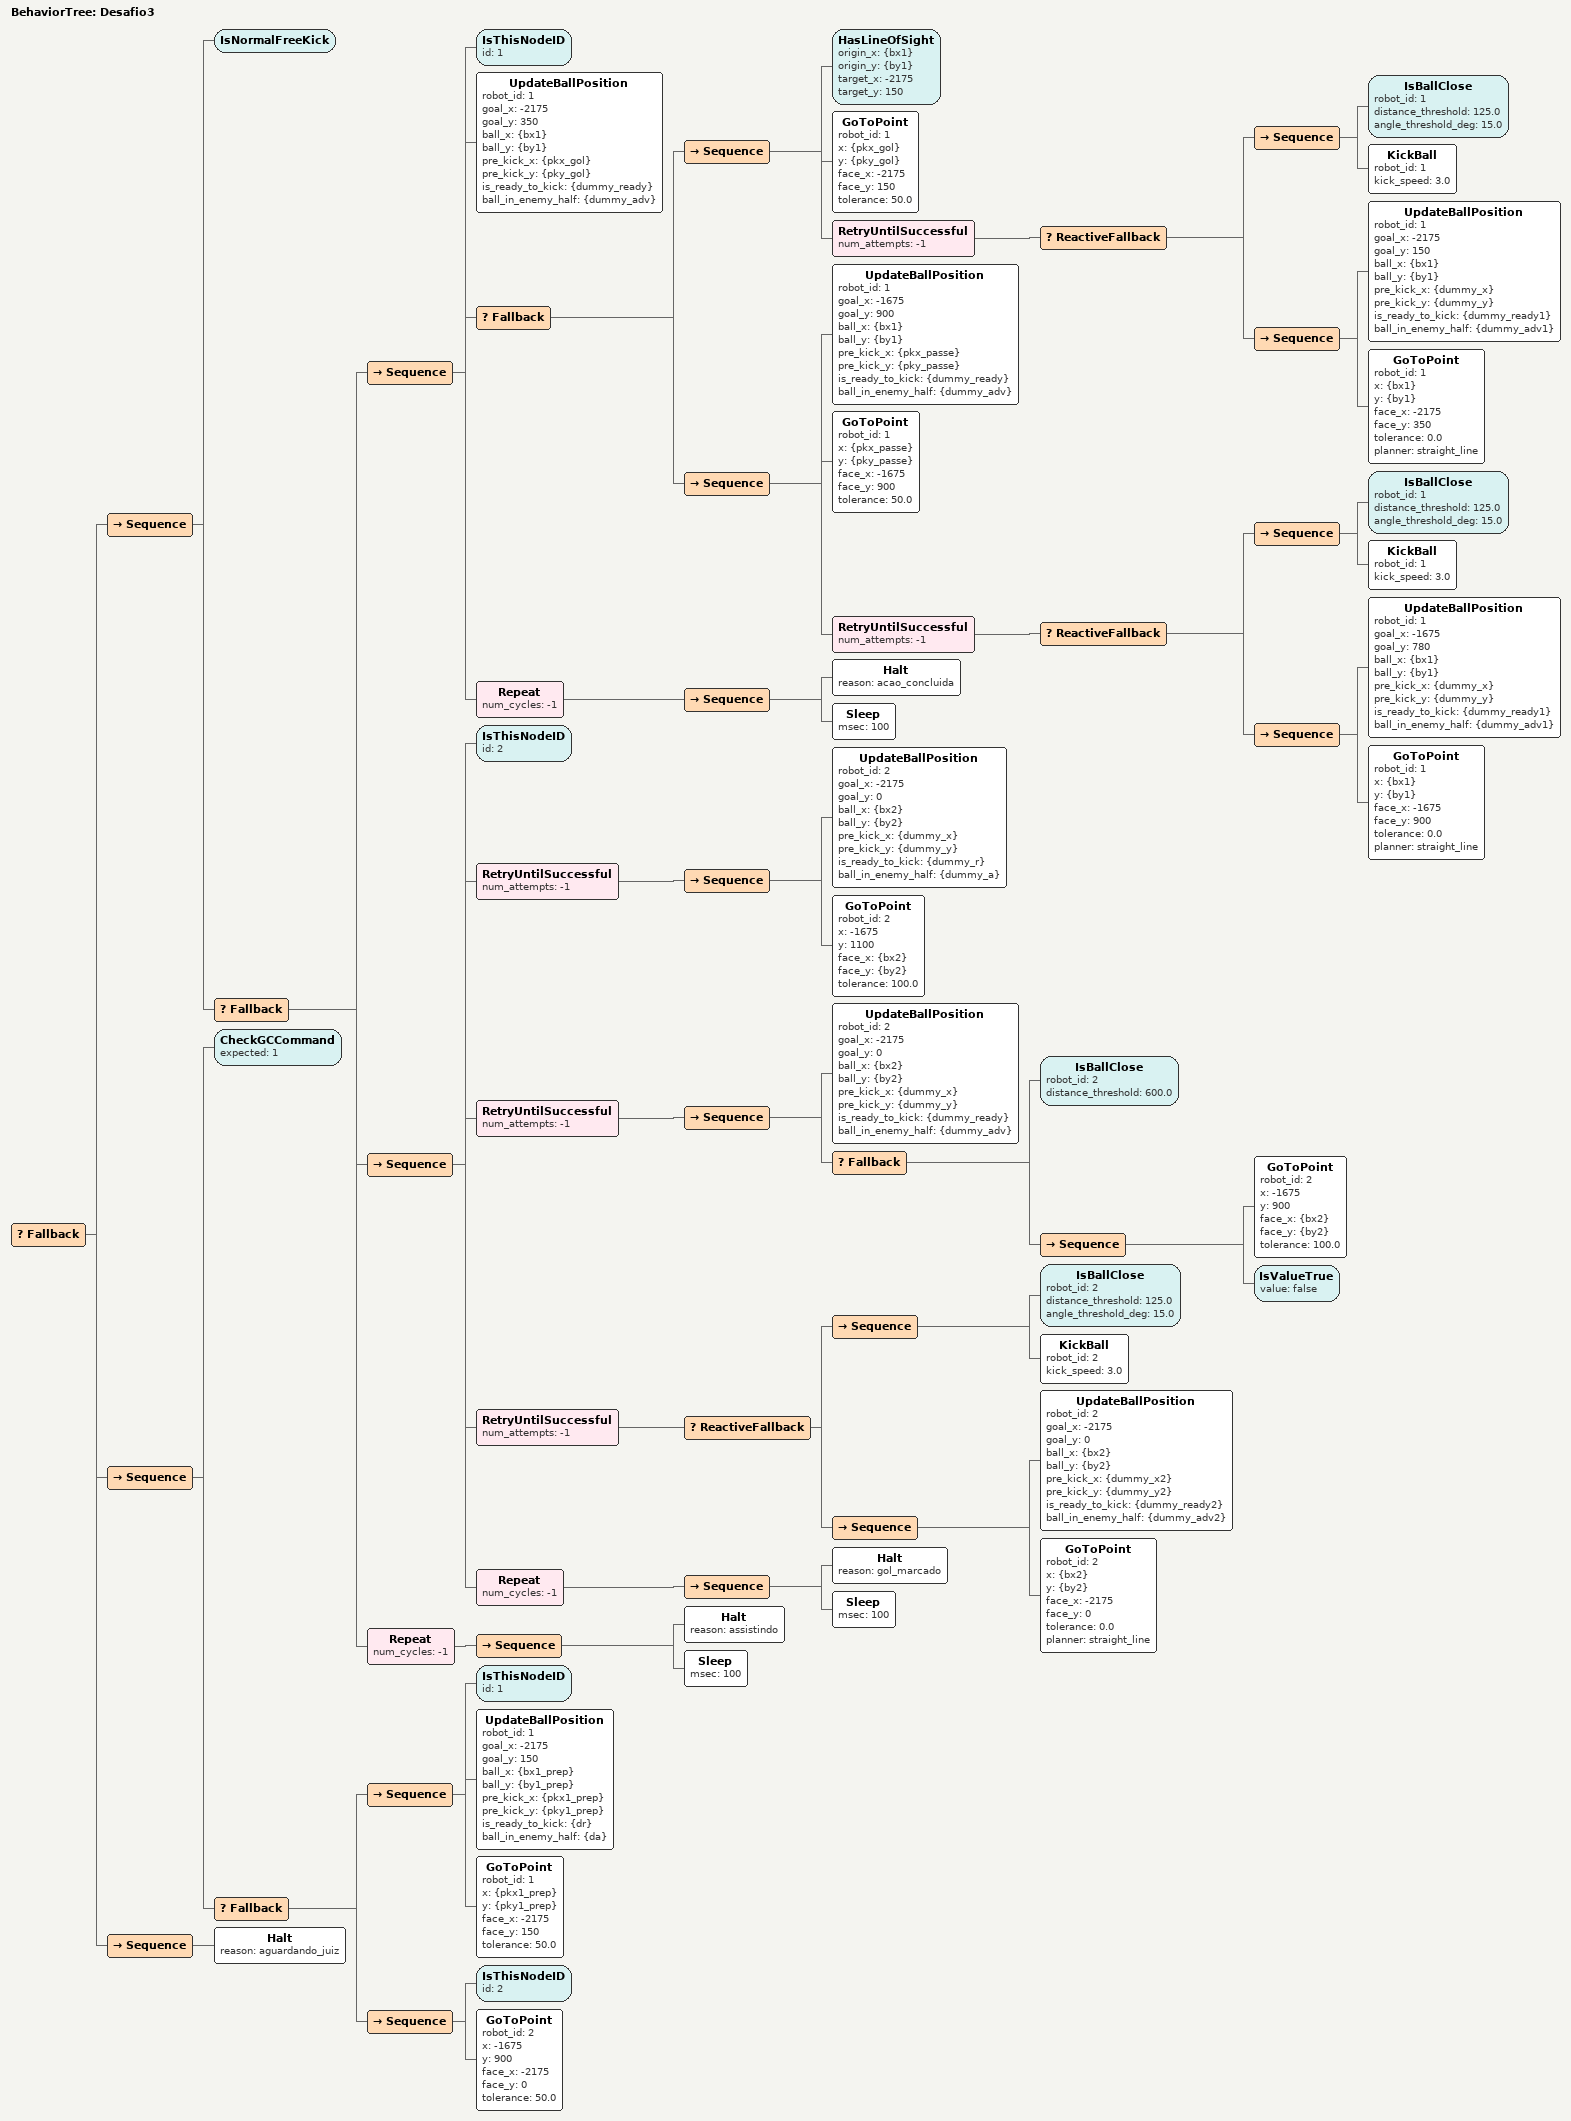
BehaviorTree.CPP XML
<root BTCPP_format="4">
    <BehaviorTree ID="Desafio3">
        <Fallback>
            <!-- FASE DE EXECUÇÃO (Normal Free Kick)            -->
            <Sequence>
                <IsNormalFreeKick/>

                <Fallback>

                    <!-- ROBÔ 1 (O DECISOR: CHUTA NO CANTO OU TOCA)     -->
                    <Sequence>
                        <IsThisNodeID id="1"/>

                        <UpdateBallPosition robot_id="1" goal_x="-2175" goal_y="350"
                                            ball_x="{bx1}" ball_y="{by1}" pre_kick_x="{pkx_gol}" pre_kick_y="{pky_gol}"
                                            is_ready_to_kick="{dummy_ready}" ball_in_enemy_half="{dummy_adv}"/>

                        <Fallback>
                            <!-- OPÇÃO A: CAMINHO LIVRE PRO CANTO DO GOL -->
                            <Sequence>
                                <!-- Checa a visão da bola até a quina do gol -->
                                <HasLineOfSight origin_x="{bx1}" origin_y="{by1}" target_x="-2175" target_y="150"/>

                                <!-- Vai para o pré-chute mirando no canto -->
                                <GoToPoint robot_id="1" x="{pkx_gol}" y="{pky_gol}" face_x="-2175" face_y="150" tolerance="50.0"/>

                                <!-- Avança e solta a bomba -->
                                <RetryUntilSuccessful num_attempts="-1">
                                    <ReactiveFallback>
                                        <Sequence>
                                            <IsBallClose robot_id="1" distance_threshold="125.0" angle_threshold_deg="15.0"/>
                                            <KickBall robot_id="1" kick_speed="3.0"/>
                                        </Sequence>
                                        <Sequence>
                                            <UpdateBallPosition robot_id="1" goal_x="-2175" goal_y="150"
                                                                ball_x="{bx1}" ball_y="{by1}" pre_kick_x="{dummy_x}" pre_kick_y="{dummy_y}"
                                                                is_ready_to_kick="{dummy_ready1}" ball_in_enemy_half="{dummy_adv1}"/>
                                            <GoToPoint robot_id="1" x="{bx1}" y="{by1}" face_x="-2175" face_y="350" tolerance="0.0" planner="straight_line"/>
                                        </Sequence>
                                    </ReactiveFallback>
                                </RetryUntilSuccessful>
                            </Sequence>

                            <!-- OPÇÃO B: CANTO BLOQUEADO (Toca pro Robô 2 em -1675, 900) -->
                            <Sequence>
                                <!-- Recalcula o ângulo mirando no parceiro -->
                                <UpdateBallPosition robot_id="1" goal_x="-1675" goal_y="900"
                                                    ball_x="{bx1}" ball_y="{by1}" pre_kick_x="{pkx_passe}" pre_kick_y="{pky_passe}"
                                                    is_ready_to_kick="{dummy_ready}" ball_in_enemy_half="{dummy_adv}"/>

                                <!-- Alinha pro passe -->
                                <GoToPoint robot_id="1" x="{pkx_passe}" y="{pky_passe}" face_x="-1675" face_y="900" tolerance="50.0"/>

                                <!-- Toca a bola com velocidade controlada (4.5) -->
                                <RetryUntilSuccessful num_attempts="-1">
                                    <ReactiveFallback>
                                        <Sequence>
                                            <IsBallClose robot_id="1" distance_threshold="125.0" angle_threshold_deg="15.0"/>
                                            <KickBall robot_id="1" kick_speed="3.0"/>
                                        </Sequence>
                                        <Sequence>
                                            <UpdateBallPosition robot_id="1" goal_x="-1675" goal_y="780"
                                                                ball_x="{bx1}" ball_y="{by1}" pre_kick_x="{dummy_x}" pre_kick_y="{dummy_y}"
                                                                is_ready_to_kick="{dummy_ready1}" ball_in_enemy_half="{dummy_adv1}"/>
                                            <GoToPoint robot_id="1" x="{bx1}" y="{by1}" face_x="-1675" face_y="900" tolerance="0.0" planner="straight_line"/>
                                        </Sequence>
                                    </ReactiveFallback>
                                </RetryUntilSuccessful>
                            </Sequence>
                        </Fallback>

                        <!-- Congela pra não atrapalhar -->
                        <Repeat num_cycles="-1">
                            <Sequence>
                                <Halt reason="acao_concluida"/>
                                <Sleep msec="100"/>
                            </Sequence>
                        </Repeat>
                    </Sequence>

                    <!-- ROBÔ 2 (O PIVÔ NA LATERAL)                     -->
                    <Sequence>
                        <IsThisNodeID id="2"/>

                        <!-- 1. OBRIGA o robô a chegar na sua base (-1675, 900) ANTES de ligar o radar de bola -->
                        <RetryUntilSuccessful num_attempts="-1">
                            <Sequence>
                                <UpdateBallPosition robot_id="2" goal_x="-2175" goal_y="0" ball_x="{bx2}" ball_y="{by2}" pre_kick_x="{dummy_x}" pre_kick_y="{dummy_y}" is_ready_to_kick="{dummy_r}" ball_in_enemy_half="{dummy_a}"/>
                                <GoToPoint robot_id="2" x="-1675" y="1100" face_x="{bx2}" face_y="{by2}" tolerance="100.0"/>
                            </Sequence>
                        </RetryUntilSuccessful>

                        <!-- 2. Agora sim, radar ligado! Espera a bola chegar perto (< 600mm) -->
                        <RetryUntilSuccessful num_attempts="-1">
                            <Sequence>
                                <UpdateBallPosition robot_id="2" goal_x="-2175" goal_y="0"
                                                    ball_x="{bx2}" ball_y="{by2}" pre_kick_x="{dummy_x}" pre_kick_y="{dummy_y}"
                                                    is_ready_to_kick="{dummy_ready}" ball_in_enemy_half="{dummy_adv}"/>
                                <Fallback>
                                    <IsBallClose robot_id="2" distance_threshold="600.0"/>
                                    <Sequence>
                                        <GoToPoint robot_id="2" x="-1675" y="900" face_x="{bx2}" face_y="{by2}" tolerance="100.0"/>
                                        <IsValueTrue value="false"/>
                                    </Sequence>
                                </Fallback>
                            </Sequence>
                        </RetryUntilSuccessful>

                        <!-- 3. A bola chegou! Turn and shoot pro meio do gol (-2175, 0) -->
                        <RetryUntilSuccessful num_attempts="-1">
                            <ReactiveFallback>
                                <Sequence>
                                    <IsBallClose robot_id="2" distance_threshold="125.0" angle_threshold_deg="15.0"/>
                                    <KickBall robot_id="2" kick_speed="3.0"/>
                                </Sequence>
                                <Sequence>
                                    <UpdateBallPosition robot_id="2" goal_x="-2175" goal_y="0"
                                                        ball_x="{bx2}" ball_y="{by2}" pre_kick_x="{dummy_x2}" pre_kick_y="{dummy_y2}"
                                                        is_ready_to_kick="{dummy_ready2}" ball_in_enemy_half="{dummy_adv2}"/>
                                    <GoToPoint robot_id="2" x="{bx2}" y="{by2}" face_x="-2175" face_y="0" tolerance="0.0" planner="straight_line"/>
                                </Sequence>
                            </ReactiveFallback>
                        </RetryUntilSuccessful>

                        <Repeat num_cycles="-1">
                            <Sequence>
                                <Halt reason="gol_marcado"/>
                                <Sleep msec="100"/>
                            </Sequence>
                        </Repeat>
                    </Sequence>

                    <!-- OUTROS ROBÔS                                   -->
                    <Repeat num_cycles="-1">
                        <Sequence>
                            <Halt reason="assistindo"/>
                            <Sleep msec="100"/>
                        </Sequence>
                    </Repeat>

                </Fallback>
            </Sequence>

            <!-- FASE DE PREPARAÇÃO (STOP Command = 1)          -->
            <Sequence>
                <CheckGCCommand expected="1"/>
                <Fallback>
                    <Sequence>
                        <IsThisNodeID id="1"/>
                        <UpdateBallPosition robot_id="1" goal_x="-2175" goal_y="150" ball_x="{bx1_prep}" ball_y="{by1_prep}" pre_kick_x="{pkx1_prep}" pre_kick_y="{pky1_prep}" is_ready_to_kick="{dr}" ball_in_enemy_half="{da}"/>
                        <!-- O Robô 1 foca no plano principal (o canto do gol) logo de cara -->
                        <GoToPoint robot_id="1" x="{pkx1_prep}" y="{pky1_prep}" face_x="-2175" face_y="150" tolerance="50.0"/>
                    </Sequence>
                    <Sequence>
                        <IsThisNodeID id="2"/>
                        <!-- O Robô 2 já corre pro seu local de recepção virado pro gol para facilitar o giro -->
                        <GoToPoint robot_id="2" x="-1675" y="900" face_x="-2175" face_y="0" tolerance="50.0"/>
                    </Sequence>
                </Fallback>
            </Sequence>

            <!-- ESTADO INATIVO (HALT = 0 ou outros)            -->
            <Sequence>
                <Halt reason="aguardando_juiz"/>
            </Sequence>

        </Fallback>
    </BehaviorTree>
</root>
